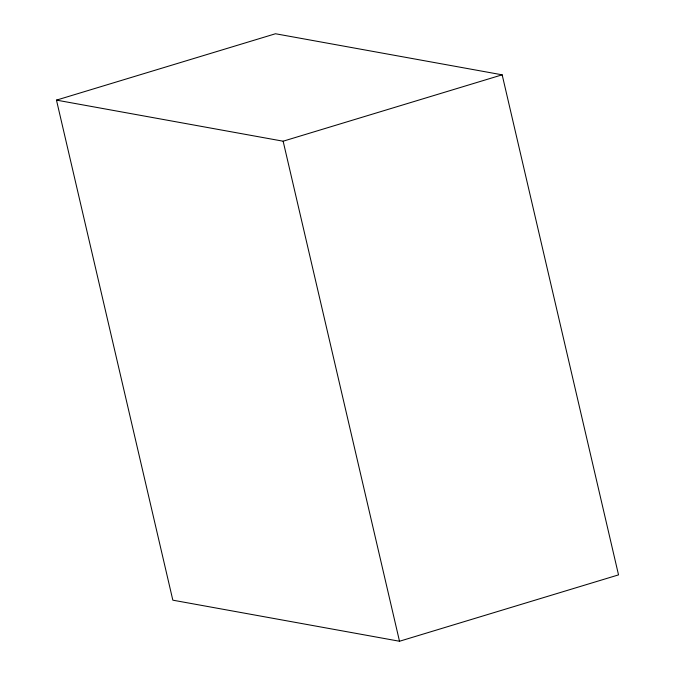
<?xml version="1.0" encoding="UTF-8"?>
<svg xmlns="http://www.w3.org/2000/svg" width="675" height="675" viewBox="0 0 675 675"><rect width="100%" height="100%" fill="white"/><g stroke="black" fill="none" stroke-linecap="round" stroke-linejoin="round"><path stroke-width="1.01" d="M56.472 100.119L275.493 33.75L502.166 74.824L618.528 574.881L399.507 641.25L172.834 600.176L56.472 100.119L283.137 141.202L502.166 74.824M283.137 141.202L399.507 641.25"/></g></svg>
